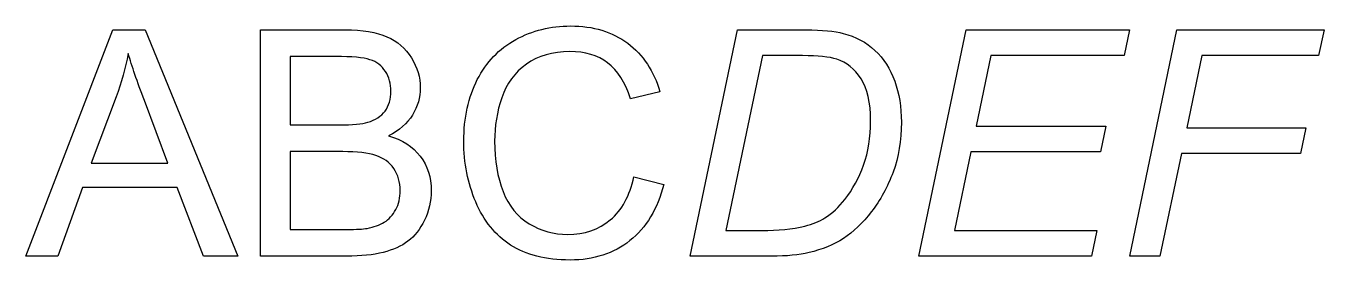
# Model space of a CAD drawing. Header units: millimetres. Extents: x 10 to 67.4, y 9.7 to 20.
import ezdxf

# ---------------------------------------------------------------- set-up
doc = ezdxf.new("R2010")
doc.units = ezdxf.units.MM
doc.layers.get('0').update_dxf_attribs({"lineweight": 25, "true_color": 0xffffff})

msp = doc.modelspace()

# ---------------------------------------------------------------- linework, layer by layer
for p, q in [((10, 9.829), (13.84, 19.829)), ((13.84, 19.829), (15.266, 19.829)), ((15.266, 19.829), (19.359, 9.829)), ((20.36, 9.829), (20.36, 19.829)), ((20.36, 19.829), (24.112, 19.829)), ((39.36, 9.829), (41.448, 19.829)), ((41.448, 19.829), (44.463, 19.829)), ((49.454, 9.829), (51.548, 19.829)), ((51.548, 19.829), (58.765, 19.829)), ((58.765, 19.829), (58.526, 18.69)), ((58.777, 9.829), (60.864, 19.829)), ((60.864, 19.829), (67.365, 19.829)), ((67.365, 19.829), (67.126, 18.69)), ((23.682, 18.649), (21.683, 18.649)), ((21.683, 18.649), (21.683, 15.628)), ((42.553, 18.69), (40.936, 10.962)), ((44.32, 18.69), (42.553, 18.69)), ((52.646, 18.69), (51.992, 15.58)), ((58.526, 18.69), (52.646, 18.69)), ((61.963, 18.69), (61.301, 15.505)), ((67.126, 18.69), (61.963, 18.69)), ((13.984, 16.869), (12.885, 13.936)), ((16.276, 13.936), (15.232, 16.705)), ((38.019, 17.087), (36.716, 16.78)), ((21.683, 15.628), (23.846, 15.628)), ((51.992, 15.58), (57.721, 15.58)), ((57.721, 15.58), (57.483, 14.441)), ((61.301, 15.505), (66.56, 15.505)), ((66.56, 15.505), (66.321, 14.366)), ((23.996, 14.447), (21.683, 14.447)), ((21.683, 14.447), (21.683, 11.01)), ((51.753, 14.441), (51.03, 10.962)), ((57.483, 14.441), (51.753, 14.441)), ((61.062, 14.366), (60.114, 9.829)), ((66.321, 14.366), (61.062, 14.366)), ((12.885, 13.936), (16.276, 13.936)), ((36.866, 13.336), (38.189, 13.001)), ((12.503, 12.858), (11.405, 9.829)), ((16.685, 12.858), (12.503, 12.858)), ((17.851, 9.829), (16.685, 12.858)), ((21.683, 11.01), (24.173, 11.01)), ((40.936, 10.962), (42.519, 10.962)), ((51.03, 10.962), (57.326, 10.962)), ((57.326, 10.962), (57.087, 9.829)), ((11.405, 9.829), (10, 9.829)), ((19.359, 9.829), (17.851, 9.829)), ((24.173, 9.829), (20.36, 9.829)), ((42.962, 9.829), (39.36, 9.829)), ((57.087, 9.829), (49.454, 9.829)), ((60.114, 9.829), (58.777, 9.829))]:
    msp.add_line(p, q)
for points in [[(24.112, 19.829), (24.876, 19.829), (25.488, 19.728), (25.95, 19.526)], [(25.95, 19.526), (26.412, 19.324), (26.773, 19.012), (27.035, 18.591)], [(31.644, 19.396), (32.378, 19.799), (33.187, 20), (34.069, 20)], [(34.069, 20), (35.069, 20), (35.911, 19.745), (36.593, 19.236)], [(44.463, 19.829), (45.186, 19.829), (45.738, 19.777), (46.12, 19.673)], [(46.12, 19.673), (46.666, 19.532), (47.132, 19.28), (47.519, 18.919)], [(29.946, 17.63), (30.343, 18.405), (30.91, 18.994), (31.644, 19.396)], [(36.593, 19.236), (37.275, 18.727), (37.75, 18.01), (38.019, 17.087)], [(14.523, 18.779), (14.395, 18.138), (14.216, 17.501), (13.984, 16.869)], [(15.232, 16.705), (14.914, 17.547), (14.677, 18.238), (14.523, 18.779)], [(25.203, 18.51), (24.907, 18.603), (24.4, 18.649), (23.682, 18.649)], [(25.885, 17.991), (25.726, 18.244), (25.499, 18.416), (25.203, 18.51)], [(27.035, 18.591), (27.296, 18.171), (27.427, 17.731), (27.427, 17.271)], [(34.042, 18.868), (33.273, 18.868), (32.631, 18.683), (32.115, 18.315)], [(35.706, 18.37), (35.265, 18.702), (34.71, 18.868), (34.042, 18.868)], [(36.716, 16.78), (36.484, 17.508), (36.147, 18.038), (35.706, 18.37)], [(45.827, 18.533), (45.504, 18.638), (45.002, 18.69), (44.32, 18.69)], [(46.905, 17.671), (46.623, 18.105), (46.264, 18.392), (45.827, 18.533)], [(47.519, 18.919), (47.905, 18.557), (48.196, 18.106), (48.392, 17.565)], [(26.124, 17.115), (26.124, 17.447), (26.044, 17.739), (25.885, 17.991)], [(32.115, 18.315), (31.599, 17.947), (31.236, 17.452), (31.027, 16.832)], [(27.427, 17.271), (27.427, 16.844), (27.311, 16.442), (27.079, 16.064)], [(29.349, 14.905), (29.349, 15.946), (29.548, 16.854), (29.946, 17.63)], [(47.328, 15.805), (47.328, 16.614), (47.187, 17.236), (46.905, 17.671)], [(48.392, 17.565), (48.587, 17.024), (48.685, 16.417), (48.685, 15.744)], [(25.868, 16.241), (26.039, 16.473), (26.124, 16.764), (26.124, 17.115)], [(31.027, 16.832), (30.818, 16.211), (30.713, 15.571), (30.713, 14.911)], [(25.108, 15.744), (25.444, 15.844), (25.698, 16.01), (25.868, 16.241)], [(27.079, 16.064), (26.847, 15.687), (26.497, 15.382), (26.028, 15.15)], [(23.846, 15.628), (24.432, 15.628), (24.853, 15.666), (25.108, 15.744)], [(47.017, 13.857), (47.224, 14.428), (47.328, 15.077), (47.328, 15.805)], [(48.685, 15.744), (48.685, 14.939), (48.563, 14.205), (48.32, 13.544)], [(26.028, 15.15), (26.633, 14.973), (27.098, 14.67), (27.423, 14.243)], [(25.459, 14.28), (25.12, 14.392), (24.632, 14.447), (23.996, 14.447)], [(29.877, 12.224), (29.525, 13.056), (29.349, 13.95), (29.349, 14.905)], [(30.713, 14.911), (30.713, 14.061), (30.837, 13.319), (31.085, 12.684)], [(26.253, 13.701), (26.062, 13.976), (25.798, 14.169), (25.459, 14.28)], [(27.423, 14.243), (27.748, 13.815), (27.911, 13.311), (27.911, 12.729)], [(46.189, 12.333), (46.534, 12.779), (46.81, 13.287), (47.017, 13.857)], [(26.54, 12.729), (26.54, 13.101), (26.444, 13.425), (26.253, 13.701)], [(35.822, 11.432), (36.336, 11.86), (36.684, 12.494), (36.866, 13.336)], [(48.32, 13.544), (48.077, 12.882), (47.759, 12.3), (47.365, 11.797)], [(26.342, 11.886), (26.474, 12.129), (26.54, 12.41), (26.54, 12.729)], [(27.911, 12.729), (27.911, 12.26), (27.812, 11.825), (27.614, 11.422)], [(31.085, 12.684), (31.333, 12.05), (31.718, 11.576), (32.241, 11.262)], [(38.189, 13.001), (37.912, 11.915), (37.413, 11.086), (36.692, 10.515)], [(31.419, 10.317), (30.744, 10.756), (30.23, 11.392), (29.877, 12.224)], [(45.309, 11.521), (45.631, 11.726), (45.925, 11.996), (46.189, 12.333)], [(25.837, 11.33), (26.042, 11.457), (26.21, 11.643), (26.342, 11.886)], [(44.422, 11.16), (44.767, 11.241), (45.063, 11.362), (45.309, 11.521)], [(47.365, 11.797), (46.972, 11.295), (46.56, 10.902), (46.131, 10.617)], [(24.173, 11.01), (24.6, 11.01), (24.901, 11.025), (25.073, 11.057)], [(25.073, 11.057), (25.378, 11.112), (25.633, 11.203), (25.837, 11.33)], [(27.614, 11.422), (27.417, 11.02), (27.172, 10.709), (26.881, 10.491)], [(32.241, 11.262), (32.764, 10.948), (33.33, 10.791), (33.939, 10.791)], [(33.939, 10.791), (34.681, 10.791), (35.308, 11.005), (35.822, 11.432)], [(42.519, 10.962), (43.233, 10.962), (43.867, 11.028), (44.422, 11.16)], [(26.881, 10.491), (26.59, 10.273), (26.225, 10.108), (25.786, 9.997)], [(36.692, 10.515), (35.971, 9.944), (35.09, 9.659), (34.049, 9.659)], [(46.131, 10.617), (45.701, 10.333), (45.193, 10.123), (44.606, 9.986)], [(25.786, 9.997), (25.347, 9.885), (24.81, 9.829), (24.173, 9.829)], [(34.049, 9.659), (32.971, 9.659), (32.094, 9.878), (31.419, 10.317)], [(44.606, 9.986), (44.16, 9.882), (43.612, 9.829), (42.962, 9.829)]]:
    msp.add_open_spline(points, degree=3)

doc.saveas('drawing.dxf')
